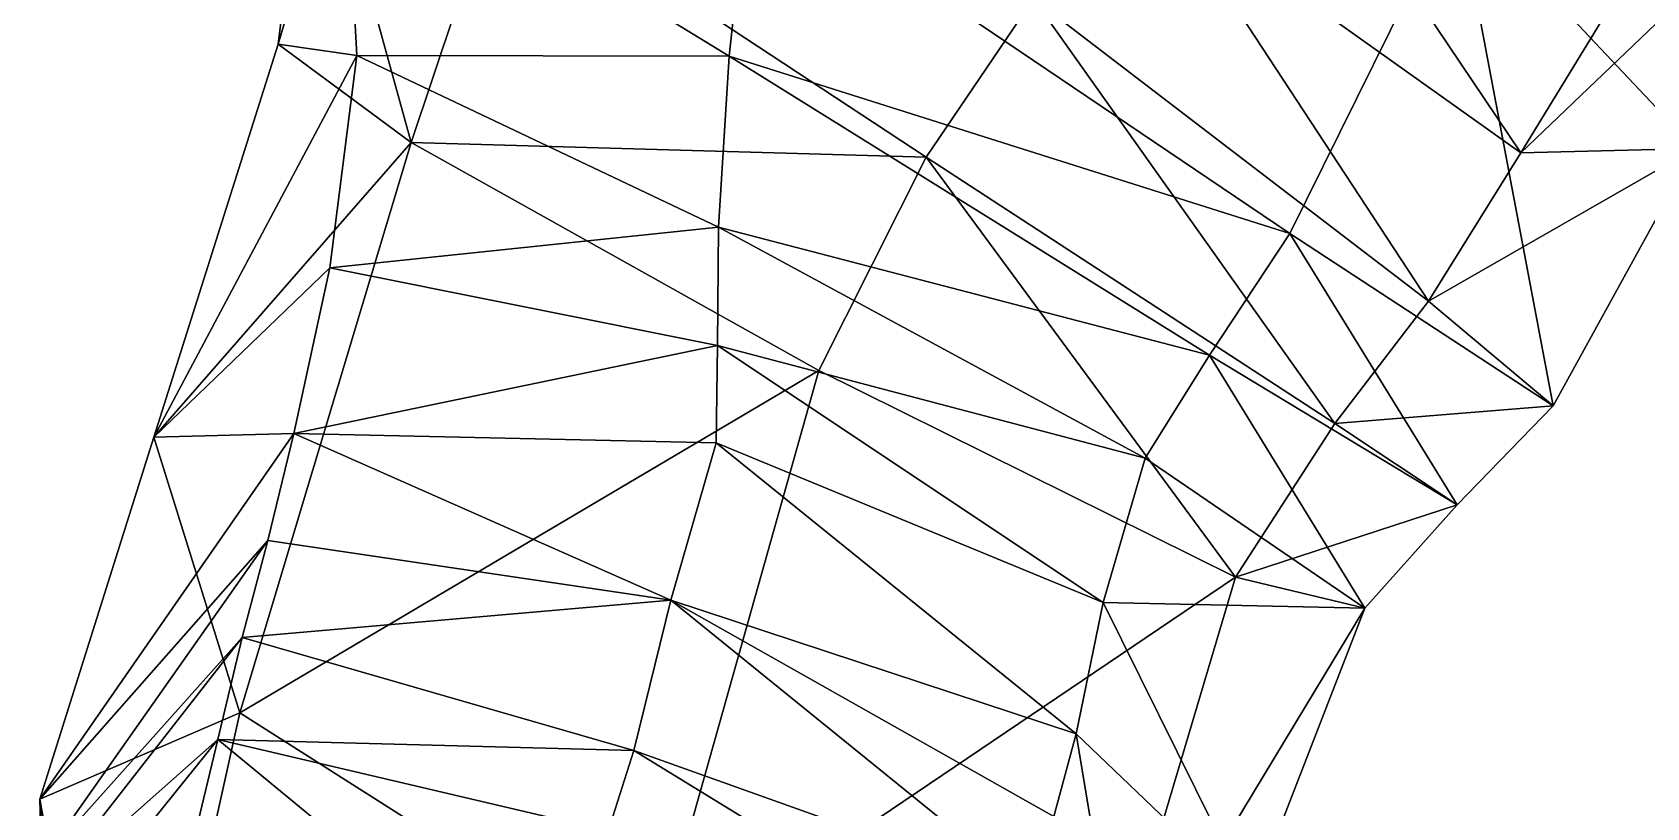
# Model space of a CAD drawing. Extents: x -0.63 to 0.63, y -0.8 to 0.34.
# Drawn here: x -0.5916 to -0.3146, y -0.5395 to -0.4065 of the extents above; entities that cross this region are included whole.
import ezdxf

# ---------------------------------------------------------------- set-up
doc = ezdxf.new("R2010")
doc.units = 0
doc.layers.add('BEAR_KDK$LWO', color=1, linetype='CONTINUOUS')

msp = doc.modelspace()

# ---------------------------------------------------------------- linework, layer by layer
at = {"layer": 'BEAR_KDK$LWO'}
for points in [[(-0.34717, -0.38311, 1.43262), (-0.31102, -0.30599, 1.46183), (-0.30635, -0.42648, 1.5431)], [(-0.54378, -0.36312, 1.52574), (-0.54939, -0.40854, 1.50985), (-0.52657, -0.42541, 1.56182)], [(-0.54378, -0.36312, 1.52574), (-0.53804, -0.37021, 1.46516), (-0.54939, -0.40854, 1.50985)], [(-0.51132, -0.37979, 1.58168), (-0.54378, -0.36312, 1.52574), (-0.52657, -0.42541, 1.56182)], [(-0.53804, -0.37021, 1.46516), (-0.5359, -0.41052, 1.45445), (-0.54939, -0.40854, 1.50985)], [(-0.53804, -0.37021, 1.46516), (-0.47202, -0.4106, 1.40779), (-0.5359, -0.41052, 1.45445)], [(-0.46854, -0.37846, 1.41262), (-0.47202, -0.4106, 1.40779), (-0.53804, -0.37021, 1.46516)], [(-0.37557, -0.36861, 1.72645), (-0.3972, -0.38377, 1.68546), (-0.33616, -0.42718, 1.65939)], [(-0.31815, -0.39768, 1.69958), (-0.37557, -0.36861, 1.72645), (-0.33616, -0.42718, 1.65939)], [(-0.30635, -0.42648, 1.5431), (-0.27694, -0.37052, 1.57743), (-0.33616, -0.42718, 1.65939)], [(-0.31815, -0.39768, 1.69958), (-0.33616, -0.42718, 1.65939), (-0.27694, -0.37052, 1.57743)], [(-0.46854, -0.37846, 1.41262), (-0.37582, -0.44106, 1.41696), (-0.47202, -0.4106, 1.40779)], [(-0.34717, -0.38311, 1.43262), (-0.37582, -0.44106, 1.41696), (-0.46854, -0.37846, 1.41262)], [(-0.51132, -0.37979, 1.58168), (-0.52657, -0.42541, 1.56182), (-0.43822, -0.42797, 1.62348)], [(-0.51132, -0.37979, 1.58168), (-0.43822, -0.42797, 1.62348), (-0.41981, -0.40071, 1.64786)], [(-0.3972, -0.38377, 1.68546), (-0.41981, -0.40071, 1.64786), (-0.35201, -0.45262, 1.62837)], [(-0.33616, -0.42718, 1.65939), (-0.3972, -0.38377, 1.68546), (-0.35201, -0.45262, 1.62837)], [(-0.37582, -0.44106, 1.41696), (-0.34717, -0.38311, 1.43262), (-0.33065, -0.4706, 1.52047)], [(-0.30635, -0.42648, 1.5431), (-0.33065, -0.4706, 1.52047), (-0.34717, -0.38311, 1.43262)], [(-0.43822, -0.42797, 1.62348), (-0.36811, -0.47362, 1.60582), (-0.41981, -0.40071, 1.64786)], [(-0.35201, -0.45262, 1.62837), (-0.41981, -0.40071, 1.64786), (-0.36811, -0.47362, 1.60582)], [(-0.54939, -0.40854, 1.50985), (-0.5707, -0.47599, 1.48802), (-0.52657, -0.42541, 1.56182)], [(-0.54939, -0.40854, 1.50985), (-0.5359, -0.41052, 1.45445), (-0.5707, -0.47599, 1.48802)], [(-0.5359, -0.41052, 1.45445), (-0.54054, -0.44694, 1.42988), (-0.5707, -0.47599, 1.48802)], [(-0.5359, -0.41052, 1.45445), (-0.47381, -0.43995, 1.40406), (-0.54054, -0.44694, 1.42988)], [(-0.47202, -0.4106, 1.40779), (-0.47381, -0.43995, 1.40406), (-0.5359, -0.41052, 1.45445)], [(-0.47202, -0.4106, 1.40779), (-0.38961, -0.46193, 1.41154), (-0.47381, -0.43995, 1.40406)], [(-0.37582, -0.44106, 1.41696), (-0.38961, -0.46193, 1.41154), (-0.47202, -0.4106, 1.40779)], [(-0.55596, -0.52325, 1.54058), (-0.52657, -0.42541, 1.56182), (-0.5707, -0.47599, 1.48802)], [(-0.52657, -0.42541, 1.56182), (-0.55596, -0.52325, 1.54058), (-0.45664, -0.46453, 1.59983)], [(-0.52657, -0.42541, 1.56182), (-0.45664, -0.46453, 1.59983), (-0.43822, -0.42797, 1.62348)], [(-0.33065, -0.4706, 1.52047), (-0.30635, -0.42648, 1.5431), (-0.35201, -0.45262, 1.62837)], [(-0.33616, -0.42718, 1.65939), (-0.35201, -0.45262, 1.62837), (-0.30635, -0.42648, 1.5431)], [(-0.45664, -0.46453, 1.59983), (-0.38516, -0.49995, 1.58231), (-0.43822, -0.42797, 1.62348)], [(-0.36811, -0.47362, 1.60582), (-0.43822, -0.42797, 1.62348), (-0.38516, -0.49995, 1.58231)], [(-0.47381, -0.43995, 1.40406), (-0.47399, -0.46024, 1.39501), (-0.54054, -0.44694, 1.42988)], [(-0.47381, -0.43995, 1.40406), (-0.40063, -0.47957, 1.40726), (-0.47399, -0.46024, 1.39501)], [(-0.38961, -0.46193, 1.41154), (-0.40063, -0.47957, 1.40726), (-0.47381, -0.43995, 1.40406)], [(-0.38961, -0.46193, 1.41154), (-0.37582, -0.44106, 1.41696), (-0.3471, -0.48758, 1.50599)], [(-0.33065, -0.4706, 1.52047), (-0.3471, -0.48758, 1.50599), (-0.37582, -0.44106, 1.41696)], [(-0.54054, -0.44694, 1.42988), (-0.54668, -0.47536, 1.40923), (-0.5707, -0.47599, 1.48802)], [(-0.54054, -0.44694, 1.42988), (-0.47399, -0.46024, 1.39501), (-0.54668, -0.47536, 1.40923)], [(-0.35201, -0.45262, 1.62837), (-0.36811, -0.47362, 1.60582), (-0.33065, -0.4706, 1.52047)], [(-0.47399, -0.46024, 1.39501), (-0.47425, -0.47696, 1.38611), (-0.54668, -0.47536, 1.40923)], [(-0.47399, -0.46024, 1.39501), (-0.40785, -0.50432, 1.4005), (-0.47425, -0.47696, 1.38611)], [(-0.40063, -0.47957, 1.40726), (-0.40785, -0.50432, 1.4005), (-0.47399, -0.46024, 1.39501)], [(-0.40063, -0.47957, 1.40726), (-0.38961, -0.46193, 1.41154), (-0.36295, -0.50529, 1.49176)], [(-0.3471, -0.48758, 1.50599), (-0.36295, -0.50529, 1.49176), (-0.38961, -0.46193, 1.41154)], [(-0.48572, -0.56788, 1.5585), (-0.45664, -0.46453, 1.59983), (-0.55596, -0.52325, 1.54058)], [(-0.45664, -0.46453, 1.59983), (-0.48572, -0.56788, 1.5585), (-0.38516, -0.49995, 1.58231)], [(-0.3471, -0.48758, 1.50599), (-0.33065, -0.4706, 1.52047), (-0.36811, -0.47362, 1.60582)], [(-0.36811, -0.47362, 1.60582), (-0.38516, -0.49995, 1.58231), (-0.3471, -0.48758, 1.50599)], [(-0.59028, -0.53803, 1.46509), (-0.5707, -0.47599, 1.48802), (-0.54668, -0.47536, 1.40923)], [(-0.59028, -0.53803, 1.46509), (-0.54668, -0.47536, 1.40923), (-0.55117, -0.49371, 1.40352)], [(-0.5707, -0.47599, 1.48802), (-0.59028, -0.53803, 1.46509), (-0.55596, -0.52325, 1.54058)], [(-0.482, -0.50393, 1.38506), (-0.55117, -0.49371, 1.40352), (-0.54668, -0.47536, 1.40923)], [(-0.47425, -0.47696, 1.38611), (-0.482, -0.50393, 1.38506), (-0.54668, -0.47536, 1.40923)], [(-0.47425, -0.47696, 1.38611), (-0.41249, -0.52684, 1.39411), (-0.482, -0.50393, 1.38506)], [(-0.40785, -0.50432, 1.4005), (-0.41249, -0.52684, 1.39411), (-0.47425, -0.47696, 1.38611)], [(-0.40063, -0.47957, 1.40726), (-0.36295, -0.50529, 1.49176), (-0.40785, -0.50432, 1.4005)], [(-0.36295, -0.50529, 1.49176), (-0.3471, -0.48758, 1.50599), (-0.38516, -0.49995, 1.58231)], [(-0.58999, -0.54885, 1.44716), (-0.59028, -0.53803, 1.46509), (-0.55117, -0.49371, 1.40352)], [(-0.58999, -0.54885, 1.44716), (-0.55117, -0.49371, 1.40352), (-0.55554, -0.51032, 1.40061)], [(-0.482, -0.50393, 1.38506), (-0.55554, -0.51032, 1.40061), (-0.55117, -0.49371, 1.40352)], [(-0.40976, -0.58281, 1.53131), (-0.38516, -0.49995, 1.58231), (-0.48572, -0.56788, 1.5585)], [(-0.38516, -0.49995, 1.58231), (-0.40976, -0.58281, 1.53131), (-0.36295, -0.50529, 1.49176)], [(-0.482, -0.50393, 1.38506), (-0.48836, -0.52972, 1.37878), (-0.55554, -0.51032, 1.40061)], [(-0.482, -0.50393, 1.38506), (-0.42014, -0.55404, 1.38596), (-0.48836, -0.52972, 1.37878)], [(-0.42014, -0.55404, 1.38596), (-0.482, -0.50393, 1.38506), (-0.41631, -0.541, 1.39064)], [(-0.41631, -0.541, 1.39064), (-0.482, -0.50393, 1.38506), (-0.41249, -0.52684, 1.39411)], [(-0.40785, -0.50432, 1.4005), (-0.38247, -0.55552, 1.46186), (-0.41249, -0.52684, 1.39411)], [(-0.40976, -0.58281, 1.53131), (-0.38247, -0.55552, 1.46186), (-0.36295, -0.50529, 1.49176)], [(-0.38247, -0.55552, 1.46186), (-0.40785, -0.50432, 1.4005), (-0.36295, -0.50529, 1.49176)], [(-0.55554, -0.51032, 1.40061), (-0.55976, -0.52782, 1.39855), (-0.59053, -0.55509, 1.42933)], [(-0.59053, -0.55509, 1.42933), (-0.58999, -0.54885, 1.44716), (-0.55554, -0.51032, 1.40061)], [(-0.55976, -0.52782, 1.39855), (-0.55554, -0.51032, 1.40061), (-0.48836, -0.52972, 1.37878)], [(-0.57643, -0.61551, 1.49827), (-0.55596, -0.52325, 1.54058), (-0.59028, -0.53803, 1.46509)], [(-0.55596, -0.52325, 1.54058), (-0.57643, -0.61551, 1.49827), (-0.48572, -0.56788, 1.5585)], [(-0.55976, -0.52782, 1.39855), (-0.56456, -0.54785, 1.39523), (-0.59157, -0.56738, 1.41901)], [(-0.59157, -0.56738, 1.41901), (-0.59053, -0.55509, 1.42933), (-0.55976, -0.52782, 1.39855)], [(-0.56456, -0.54785, 1.39523), (-0.55976, -0.52782, 1.39855), (-0.52906, -0.5531, 1.37979)], [(-0.49275, -0.54353, 1.37177), (-0.52906, -0.5531, 1.37979), (-0.55976, -0.52782, 1.39855)], [(-0.48836, -0.52972, 1.37878), (-0.49275, -0.54353, 1.37177), (-0.55976, -0.52782, 1.39855)], [(-0.41249, -0.52684, 1.39411), (-0.39927, -0.60623, 1.42985), (-0.41631, -0.541, 1.39064)], [(-0.39927, -0.60623, 1.42985), (-0.41249, -0.52684, 1.39411), (-0.38247, -0.55552, 1.46186)], [(-0.48836, -0.52972, 1.37878), (-0.42525, -0.56842, 1.37292), (-0.49275, -0.54353, 1.37177)], [(-0.42014, -0.55404, 1.38596), (-0.42525, -0.56842, 1.37292), (-0.48836, -0.52972, 1.37878)], [(-0.58999, -0.54885, 1.44716), (-0.58461, -0.61853, 1.47266), (-0.59028, -0.53803, 1.46509)], [(-0.57643, -0.61551, 1.49827), (-0.59028, -0.53803, 1.46509), (-0.58461, -0.61853, 1.47266)]]:
    msp.add_3dface(points, dxfattribs=at)

doc.saveas('drawing.dxf')
